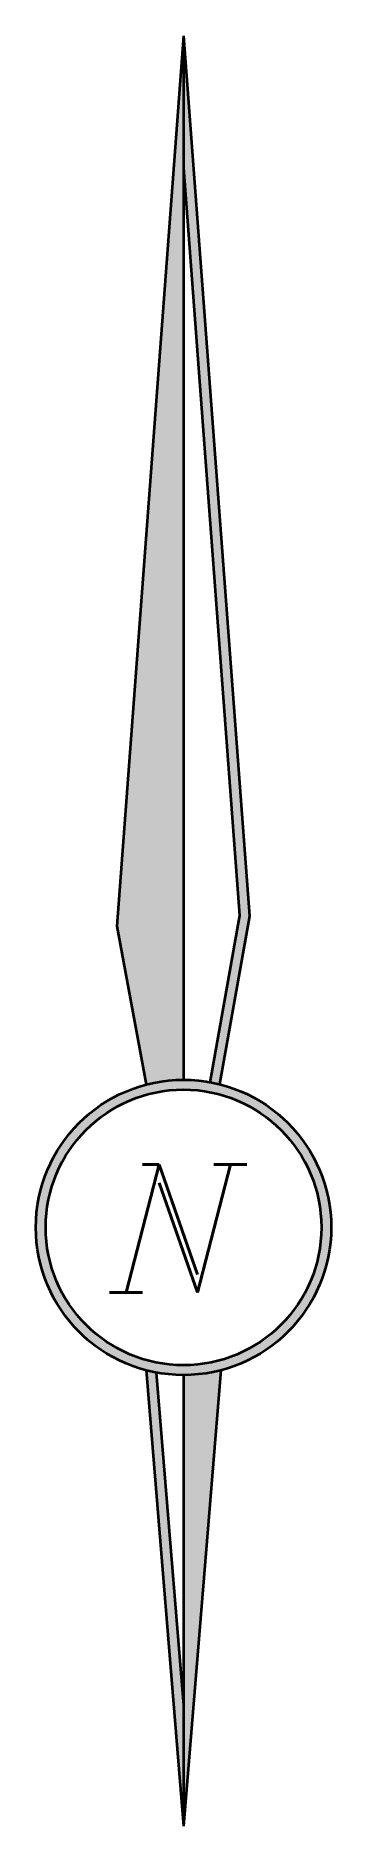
# Model space of a CAD drawing. Header units: feet. Extents: x 39.05 to 39.56, y 11.69 to 14.81.
import ezdxf

# ---------------------------------------------------------------- set-up
doc = ezdxf.new("R2010")
doc.units = ezdxf.units.FT
doc.header["$MEASUREMENT"] = 0
doc.layers.get('0').update_dxf_attribs({"lineweight": 35})
doc.styles.add('I', font='ITALIC', dxfattribs={"height": 1})

msp = doc.modelspace()

# ---------------------------------------------------------------- hatches: boundary and pattern name
h = msp.add_hatch(color=256)
h.dxf.hatch_style = 1
h.paths.add_polyline_path([(39.1881, 13.2572), (39.2392, 12.9815, -0.063817), (39.304, 12.9898), (39.304, 14.806)])
h.paths.add_polyline_path([(39.304, 11.6911), (39.3688, 12.4843, -0.063817), (39.304, 12.476)])
h.paths.add_polyline_path([(39.5609, 12.7329, 1), (39.047, 12.7329, 1)])
h.paths.add_polyline_path([(39.5437, 12.7329, 1), (39.0642, 12.7329, 1)], flags=16)
h.paths.add_polyline_path([(39.1198, 12.5637), (39.4965, 12.5637), (39.4965, 12.898), (39.1198, 12.898)], flags=24)
h = msp.add_hatch(color=256)
h.dxf.hatch_style = 1
h.paths.add_polyline_path([(39.4186, 13.2745), (39.304, 14.806), (39.304, 14.5762), (39.4013, 13.2754), (39.3497, 12.9857, -0.016696), (39.3664, 12.9821)])
h.paths.add_polyline_path([(39.2566, 12.4804, -0.017478), (39.239, 12.4843), (39.304, 11.6911), (39.304, 11.9013)])

# ---------------------------------------------------------------- linework, layer by layer
for p, q in [((39.304, 14.806), (39.1881, 13.2572)), ((39.304, 14.806), (39.304, 12.9898)), ((39.304, 14.806), (39.4186, 13.2745)), ((39.304, 14.5762), (39.4013, 13.2754)), ((39.4013, 13.2754), (39.3495, 12.9851)), ((39.4186, 13.2745), (39.3664, 12.9821)), ((39.1881, 13.2572), (39.2392, 12.9815)), ((39.239, 12.4843), (39.304, 11.6911)), ((39.2566, 12.4804), (39.304, 11.9013)), ((39.3688, 12.4843), (39.304, 11.6911)), ((39.304, 12.476), (39.304, 11.6911))]:
    msp.add_line(p, q)
for radius in [0.2569, 0.2398]:
    msp.add_circle((39.304, 12.7329), radius)

# ---------------------------------------------------------------- texts
at = {"style": 'I'}
msp.add_text('N', height=0.2229, dxfattribs=at).set_placement((39.1755, 12.6194))

doc.saveas('drawing.dxf')
